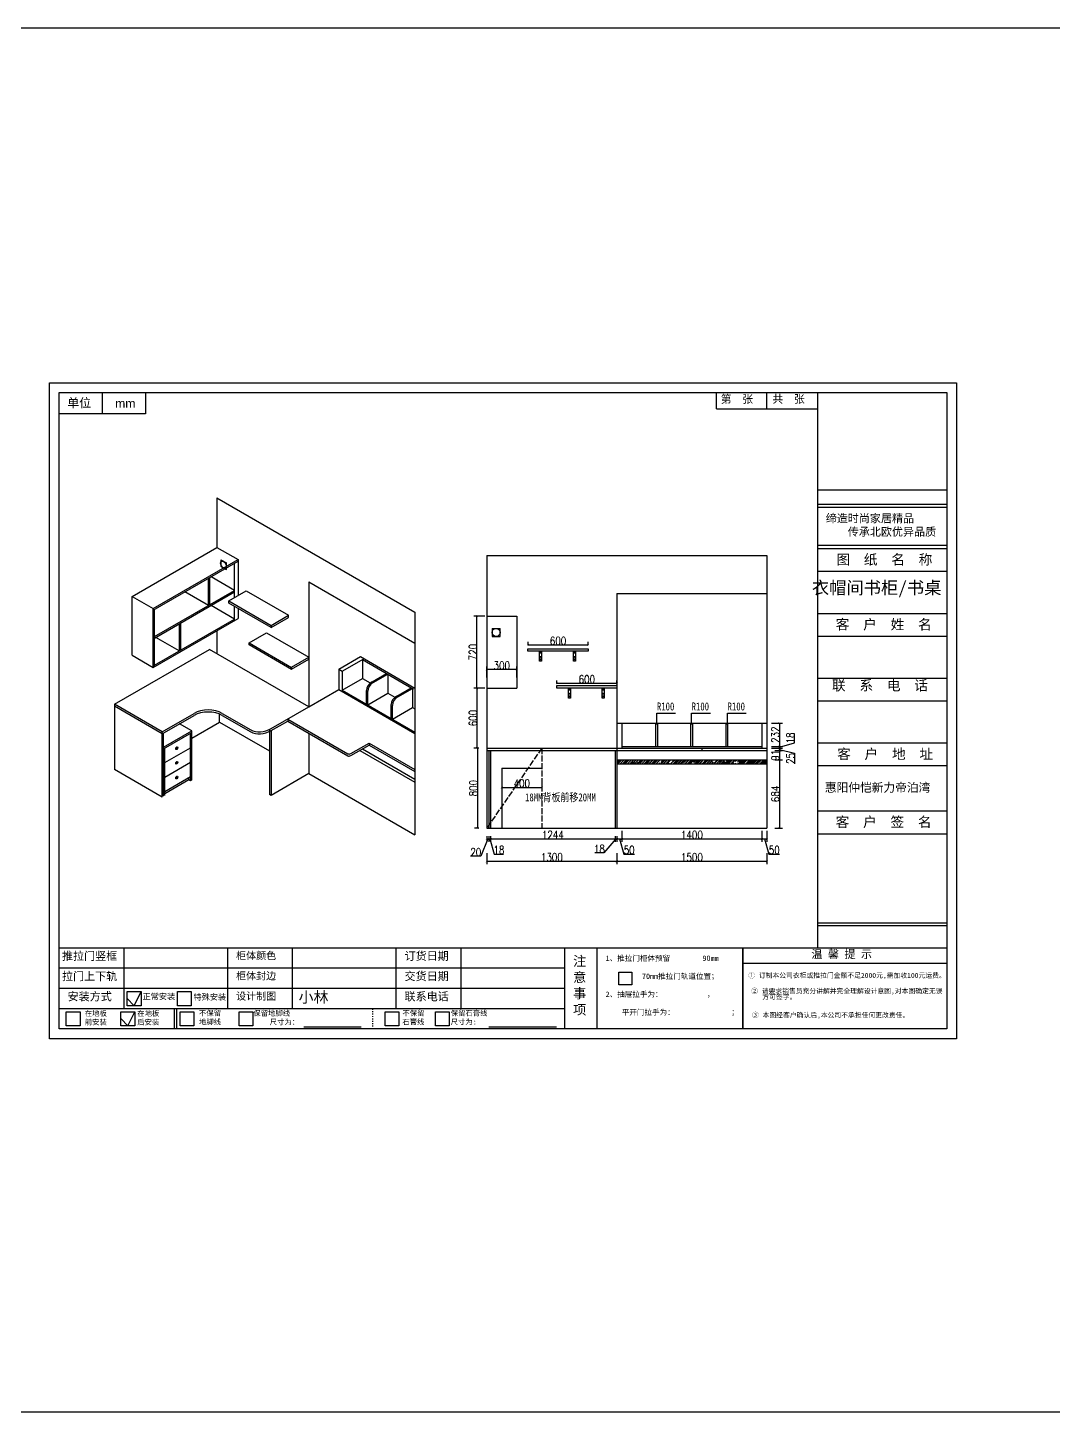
# Model space of a CAD drawing. Header units: millimetres. Extents: x 3255186 to 3429179, y -984851 to -941485.
# Drawn here: x 3349121 to 3359372, y -984851 to -971010 of the extents above; entities that cross this region are included whole.
import ezdxf

# ---------------------------------------------------------------- set-up
doc = ezdxf.new("R2010")
doc.units = ezdxf.units.MM
doc.header["$PDMODE"] = 35
doc.linetypes.add('ACAD_ISO02W100', pattern=[15, 12, -3])
doc.linetypes.add('ACAD_ISO03W100', pattern=[30, 12, -18])
doc.layers.add('块', color=7, linetype='Continuous', lineweight=30)
doc.styles.add('DIM_FONT', font='SIMPLEX.shx', dxfattribs={"width": 0.8})
doc.styles.add('ROMANS', font='romans')
doc.styles.get("Standard").update_dxf_attribs({"font": 'acaderef.shx', "bigfont": 'bigfont.shx'})
doc.styles.add('新宋体', font='', dxfattribs={"height": 80})
doc.styles.add('标注用字体', font='', dxfattribs={"height": 70})
doc.styles.get('新宋体').set_extended_font_data('NSimSun')
doc.styles.get('标注用字体').set_extended_font_data('FangSong_GB2312')
doc.dimstyles.new('ISO-25', dxfattribs={"dimtxt": 80, "dimasz": 20, "dimexe": 30, "dimexo": 80, "dimtad": 1, "dimdec": 0, "dimtxsty": 'DIM_FONT', "dimblk": 'ARCHTICK', "dimcen": 2.5, "dimadec": 0, "dimazin": 0, "dimtfac": 1, "dimtdec": 0, "dimtmove": 1, "dimatfit": 3, "dimfxl": 80, "dimfxlon": 1, "dimarcsym": 0})

# ---------------------------------------------------------------- blocks, each defined once
blk = doc.blocks.new('_ArchTick')
at = {"color": 0, "linetype": 'ByBlock', "const_width": 0.15}
blk.add_lwpolyline([(-0.5, -0.5), (0.5, 0.5)], dxfattribs=at)
blk = doc.blocks.new('*D606')
at = {"color": 0, "lineweight": -2, "ltscale": 5}
for p, q in [((3353692, -976892), (3353582, -976892)), ((3353612, -977612), (3353612, -976892)), ((3353692, -977612), (3353582, -977612))]:
    blk.add_line(p, q, dxfattribs=at)
at = {"layer": 'Defpoints', "color": 0, "ltscale": 5}
for p in [(3353612, -976892), (3354010, -976892), (3354010, -977612)]:
    blk.add_point(p, dxfattribs=at)
at = {"color": 0, "lineweight": -2, "ltscale": 5, "xscale": 20, "yscale": 20, "zscale": 20}
for p, rotation in [((3353612, -976892), 90), ((3353612, -977612), 270)]:
    blk.add_blockref('_ArchTick', p, dxfattribs=dict(at, rotation=rotation))
at = {"color": 0, "ltscale": 5, "insert": (3353572, -977252), "char_height": 80, "attachment_point": 5, "rotation": 90, "style": 'DIM_FONT'}
blk.add_mtext('720', dxfattribs=at)
blk = doc.blocks.new('*D607')
at = {"color": 0, "lineweight": -2, "ltscale": 5}
for p, q in [((3353692, -977612), (3353582, -977612)), ((3353612, -977612), (3353612, -978212)), ((3353630, -978212), (3353582, -978212))]:
    blk.add_line(p, q, dxfattribs=at)
at = {"layer": 'Defpoints', "color": 0, "ltscale": 5}
for p in [(3354010, -977612), (3353612, -978212), (3353710, -978212)]:
    blk.add_point(p, dxfattribs=at)
at = {"color": 0, "lineweight": -2, "ltscale": 5, "xscale": 20, "yscale": 20, "zscale": 20}
for p, rotation in [((3353612, -977612), 90), ((3353612, -978212), 270)]:
    blk.add_blockref('_ArchTick', p, dxfattribs=dict(at, rotation=rotation))
at = {"color": 0, "ltscale": 5, "insert": (3353572, -977912), "char_height": 80, "attachment_point": 5, "rotation": 90, "style": 'DIM_FONT'}
blk.add_mtext('600', dxfattribs=at)
blk = doc.blocks.new('*D608')
at = {"color": 0, "lineweight": -2, "ltscale": 5}
for p, q in [((3353710, -977507), (3353710, -977397)), ((3354010, -977427), (3353710, -977427)), ((3354010, -977507), (3354010, -977397))]:
    blk.add_line(p, q, dxfattribs=at)
at = {"layer": 'Defpoints', "color": 0, "ltscale": 5}
for p in [(3353710, -977427), (3353710, -977612), (3354010, -977612)]:
    blk.add_point(p, dxfattribs=at)
at = {"color": 0, "lineweight": -2, "ltscale": 5, "xscale": 20, "yscale": 20, "zscale": 20, "rotation": 180}
blk.add_blockref('_ArchTick', (3353710, -977427), dxfattribs=at)
at = {"color": 0, "lineweight": -2, "ltscale": 5, "xscale": 20, "yscale": 20, "zscale": 20}
blk.add_blockref('_ArchTick', (3354010, -977427), dxfattribs=at)
at = {"color": 0, "ltscale": 5, "insert": (3353860, -977387), "char_height": 80, "attachment_point": 5, "style": 'DIM_FONT'}
blk.add_mtext('300', dxfattribs=at)
blk = doc.blocks.new('*D609')
at = {"color": 0, "lineweight": -2, "ltscale": 5}
for p, q in [((3354122, -977180), (3354122, -977150)), ((3354122, -977180), (3354722, -977180)), ((3354722, -977180), (3354722, -977150))]:
    blk.add_line(p, q, dxfattribs=at)
at = {"layer": 'Defpoints', "color": 0, "ltscale": 5}
for p in [(3354722, -977180), (3354122, -977218), (3354722, -977218)]:
    blk.add_point(p, dxfattribs=at)
at = {"color": 0, "lineweight": -2, "ltscale": 5, "xscale": 20, "yscale": 20, "zscale": 20, "rotation": 180}
blk.add_blockref('_ArchTick', (3354122, -977180), dxfattribs=at)
at = {"color": 0, "lineweight": -2, "ltscale": 5, "xscale": 20, "yscale": 20, "zscale": 20}
blk.add_blockref('_ArchTick', (3354722, -977180), dxfattribs=at)
at = {"color": 0, "ltscale": 5, "insert": (3354422, -977140), "char_height": 80, "attachment_point": 5, "style": 'DIM_FONT'}
blk.add_mtext('600', dxfattribs=at)
blk = doc.blocks.new('*D610')
at = {"color": 0, "lineweight": -2, "ltscale": 5}
for p, q in [((3354410, -977565), (3354410, -977535)), ((3355010, -977565), (3354410, -977565)), ((3355010, -977565), (3355010, -977535))]:
    blk.add_line(p, q, dxfattribs=at)
at = {"layer": 'Defpoints', "color": 0, "ltscale": 5}
for p in [(3354410, -977565), (3354410, -977587), (3355010, -977587)]:
    blk.add_point(p, dxfattribs=at)
at = {"color": 0, "lineweight": -2, "ltscale": 5, "xscale": 20, "yscale": 20, "zscale": 20, "rotation": 180}
blk.add_blockref('_ArchTick', (3354410, -977565), dxfattribs=at)
at = {"color": 0, "lineweight": -2, "ltscale": 5, "xscale": 20, "yscale": 20, "zscale": 20}
blk.add_blockref('_ArchTick', (3355010, -977565), dxfattribs=at)
at = {"color": 0, "ltscale": 5, "insert": (3354710, -977524), "char_height": 80, "attachment_point": 5, "style": 'DIM_FONT'}
blk.add_mtext('600', dxfattribs=at)
blk = doc.blocks.new('*D611')
at = {"color": 0, "lineweight": -2, "ltscale": 5}
for p, q in [((3353630, -978212), (3353587, -978212)), ((3353617, -978212), (3353617, -979012)), ((3353630, -979012), (3353587, -979012))]:
    blk.add_line(p, q, dxfattribs=at)
at = {"layer": 'Defpoints', "color": 0, "ltscale": 5}
for p in [(3353710, -978212), (3353617, -979012), (3353710, -979012)]:
    blk.add_point(p, dxfattribs=at)
at = {"color": 0, "lineweight": -2, "ltscale": 5, "xscale": 20, "yscale": 20, "zscale": 20}
for p, rotation in [((3353617, -978212), 90), ((3353617, -979012), 270)]:
    blk.add_blockref('_ArchTick', p, dxfattribs=dict(at, rotation=rotation))
at = {"color": 0, "ltscale": 5, "insert": (3353576, -978612), "char_height": 80, "attachment_point": 5, "rotation": 90, "style": 'DIM_FONT'}
blk.add_mtext('800', dxfattribs=at)
blk = doc.blocks.new('*D612')
at = {"color": 0, "lineweight": -2, "ltscale": 5}
for p, q in [((3353720, -979120), (3353652, -979293)), ((3353710, -979092), (3353710, -979150)), ((3353710, -979120), (3353730, -979120)), ((3353730, -979092), (3353730, -979150)), ((3353652, -979293), (3353547, -979293))]:
    blk.add_line(p, q, dxfattribs=at)
at = {"layer": 'Defpoints', "color": 0, "ltscale": 5}
for p in [(3353710, -979012), (3353730, -979012), (3353730, -979120)]:
    blk.add_point(p, dxfattribs=at)
at = {"color": 0, "lineweight": -2, "ltscale": 5, "xscale": 20, "yscale": 20, "zscale": 20, "rotation": 180}
blk.add_blockref('_ArchTick', (3353710, -979120), dxfattribs=at)
at = {"color": 0, "lineweight": -2, "ltscale": 5, "xscale": 20, "yscale": 20, "zscale": 20}
blk.add_blockref('_ArchTick', (3353730, -979120), dxfattribs=at)
at = {"color": 0, "ltscale": 5, "insert": (3353600, -979252), "char_height": 80, "attachment_point": 5, "style": 'DIM_FONT'}
blk.add_mtext('20', dxfattribs=at)
blk = doc.blocks.new('*D613')
at = {"color": 0, "lineweight": -2, "ltscale": 5}
for p, q in [((3353730, -979092), (3353730, -979150)), ((3353730, -979120), (3353748, -979120)), ((3353739, -979120), (3353784, -979271)), ((3353748, -979092), (3353748, -979150)), ((3353784, -979271), (3353877, -979271))]:
    blk.add_line(p, q, dxfattribs=at)
at = {"layer": 'Defpoints', "color": 0, "ltscale": 5}
for p in [(3353730, -979012), (3353748, -979012), (3353748, -979120)]:
    blk.add_point(p, dxfattribs=at)
at = {"color": 0, "lineweight": -2, "ltscale": 5, "xscale": 20, "yscale": 20, "zscale": 20, "rotation": 180}
blk.add_blockref('_ArchTick', (3353730, -979120), dxfattribs=at)
at = {"color": 0, "lineweight": -2, "ltscale": 5, "xscale": 20, "yscale": 20, "zscale": 20}
blk.add_blockref('_ArchTick', (3353748, -979120), dxfattribs=at)
at = {"color": 0, "ltscale": 5, "insert": (3353831, -979230), "char_height": 80, "attachment_point": 5, "style": 'DIM_FONT'}
blk.add_mtext('18', dxfattribs=at)
blk = doc.blocks.new('*D614')
at = {"color": 0, "lineweight": -2, "ltscale": 5}
for p, q in [((3353748, -979092), (3353748, -979150)), ((3353748, -979120), (3354992, -979120)), ((3354992, -979092), (3354992, -979150))]:
    blk.add_line(p, q, dxfattribs=at)
at = {"layer": 'Defpoints', "color": 0, "ltscale": 5}
for p in [(3353748, -979012), (3354992, -979012), (3354992, -979120)]:
    blk.add_point(p, dxfattribs=at)
at = {"color": 0, "lineweight": -2, "ltscale": 5, "xscale": 20, "yscale": 20, "zscale": 20, "rotation": 180}
blk.add_blockref('_ArchTick', (3353748, -979120), dxfattribs=at)
at = {"color": 0, "lineweight": -2, "ltscale": 5, "xscale": 20, "yscale": 20, "zscale": 20}
blk.add_blockref('_ArchTick', (3354992, -979120), dxfattribs=at)
at = {"color": 0, "ltscale": 5, "insert": (3354370, -979079), "char_height": 80, "attachment_point": 5, "style": 'DIM_FONT'}
blk.add_mtext('1244', dxfattribs=at)
blk = doc.blocks.new('*D615')
at = {"color": 0, "lineweight": -2, "ltscale": 5}
for p, q in [((3355001, -979120), (3354881, -979260)), ((3354992, -979092), (3354992, -979150)), ((3354992, -979120), (3355010, -979120)), ((3355010, -979092), (3355010, -979150)), ((3354881, -979260), (3354789, -979260))]:
    blk.add_line(p, q, dxfattribs=at)
at = {"layer": 'Defpoints', "color": 0, "ltscale": 5}
for p in [(3354992, -979012), (3355010, -979012), (3355010, -979120)]:
    blk.add_point(p, dxfattribs=at)
at = {"color": 0, "lineweight": -2, "ltscale": 5, "xscale": 20, "yscale": 20, "zscale": 20, "rotation": 180}
blk.add_blockref('_ArchTick', (3354992, -979120), dxfattribs=at)
at = {"color": 0, "lineweight": -2, "ltscale": 5, "xscale": 20, "yscale": 20, "zscale": 20}
blk.add_blockref('_ArchTick', (3355010, -979120), dxfattribs=at)
at = {"color": 0, "ltscale": 5, "insert": (3354835, -979219), "char_height": 80, "attachment_point": 5, "style": 'DIM_FONT'}
blk.add_mtext('18', dxfattribs=at)
blk = doc.blocks.new('*D616')
at = {"color": 0, "lineweight": -2, "ltscale": 5}
for p, q in [((3355010, -979092), (3355010, -979150)), ((3355010, -979120), (3355060, -979120)), ((3355035, -979120), (3355080, -979271)), ((3355060, -979040), (3355060, -979150)), ((3355080, -979271), (3355185, -979271))]:
    blk.add_line(p, q, dxfattribs=at)
at = {"layer": 'Defpoints', "color": 0, "ltscale": 5}
for p in [(3355060, -978212), (3355010, -979012), (3355060, -979120)]:
    blk.add_point(p, dxfattribs=at)
at = {"color": 0, "lineweight": -2, "ltscale": 5, "xscale": 20, "yscale": 20, "zscale": 20, "rotation": 180}
blk.add_blockref('_ArchTick', (3355010, -979120), dxfattribs=at)
at = {"color": 0, "lineweight": -2, "ltscale": 5, "xscale": 20, "yscale": 20, "zscale": 20}
blk.add_blockref('_ArchTick', (3355060, -979120), dxfattribs=at)
at = {"color": 0, "ltscale": 5, "insert": (3355133, -979230), "char_height": 80, "attachment_point": 5, "style": 'DIM_FONT'}
blk.add_mtext('50', dxfattribs=at)
blk = doc.blocks.new('*D617')
at = {"color": 0, "lineweight": -2, "ltscale": 5}
for p, q in [((3355060, -979040), (3355060, -979150)), ((3355060, -979120), (3356460, -979120)), ((3356460, -979040), (3356460, -979150))]:
    blk.add_line(p, q, dxfattribs=at)
at = {"layer": 'Defpoints', "color": 0, "ltscale": 5}
for p in [(3355060, -978212), (3356460, -978212), (3356460, -979120)]:
    blk.add_point(p, dxfattribs=at)
at = {"color": 0, "lineweight": -2, "ltscale": 5, "xscale": 20, "yscale": 20, "zscale": 20, "rotation": 180}
blk.add_blockref('_ArchTick', (3355060, -979120), dxfattribs=at)
at = {"color": 0, "lineweight": -2, "ltscale": 5, "xscale": 20, "yscale": 20, "zscale": 20}
blk.add_blockref('_ArchTick', (3356460, -979120), dxfattribs=at)
at = {"color": 0, "ltscale": 5, "insert": (3355760, -979079), "char_height": 80, "attachment_point": 5, "style": 'DIM_FONT'}
blk.add_mtext('1400', dxfattribs=at)
blk = doc.blocks.new('*D618')
at = {"color": 0, "lineweight": -2, "ltscale": 5}
for p, q in [((3356460, -979040), (3356460, -979150)), ((3356460, -979120), (3356510, -979120)), ((3356485, -979120), (3356530, -979271)), ((3356510, -979040), (3356510, -979150)), ((3356530, -979271), (3356635, -979271))]:
    blk.add_line(p, q, dxfattribs=at)
at = {"layer": 'Defpoints', "color": 0, "ltscale": 5}
for p in [(3356460, -978212), (3356510, -978208), (3356510, -979120)]:
    blk.add_point(p, dxfattribs=at)
at = {"color": 0, "lineweight": -2, "ltscale": 5, "xscale": 20, "yscale": 20, "zscale": 20, "rotation": 180}
blk.add_blockref('_ArchTick', (3356460, -979120), dxfattribs=at)
at = {"color": 0, "lineweight": -2, "ltscale": 5, "xscale": 20, "yscale": 20, "zscale": 20}
blk.add_blockref('_ArchTick', (3356510, -979120), dxfattribs=at)
at = {"color": 0, "ltscale": 5, "insert": (3356583, -979230), "char_height": 80, "attachment_point": 5, "style": 'DIM_FONT'}
blk.add_mtext('50', dxfattribs=at)
blk = doc.blocks.new('*D619')
at = {"color": 0, "lineweight": -2, "ltscale": 5}
for p, q in [((3353710, -979263), (3353710, -979373)), ((3353710, -979343), (3355010, -979343)), ((3355010, -979263), (3355010, -979373))]:
    blk.add_line(p, q, dxfattribs=at)
at = {"layer": 'Defpoints', "color": 0, "ltscale": 5}
for p in [(3353710, -979012), (3355010, -979012), (3355010, -979343)]:
    blk.add_point(p, dxfattribs=at)
at = {"color": 0, "lineweight": -2, "ltscale": 5, "xscale": 20, "yscale": 20, "zscale": 20, "rotation": 180}
blk.add_blockref('_ArchTick', (3353710, -979343), dxfattribs=at)
at = {"color": 0, "lineweight": -2, "ltscale": 5, "xscale": 20, "yscale": 20, "zscale": 20}
blk.add_blockref('_ArchTick', (3355010, -979343), dxfattribs=at)
at = {"color": 0, "ltscale": 5, "insert": (3354360, -979303), "char_height": 80, "attachment_point": 5, "style": 'DIM_FONT'}
blk.add_mtext('1300', dxfattribs=at)
blk = doc.blocks.new('*D620')
at = {"color": 0, "lineweight": -2, "ltscale": 5}
for p, q in [((3355010, -979263), (3355010, -979373)), ((3355010, -979343), (3356510, -979343)), ((3356510, -979263), (3356510, -979373))]:
    blk.add_line(p, q, dxfattribs=at)
at = {"layer": 'Defpoints', "color": 0, "ltscale": 5}
for p in [(3355010, -979012), (3356510, -979012), (3356510, -979343)]:
    blk.add_point(p, dxfattribs=at)
at = {"color": 0, "lineweight": -2, "ltscale": 5, "xscale": 20, "yscale": 20, "zscale": 20, "rotation": 180}
blk.add_blockref('_ArchTick', (3355010, -979343), dxfattribs=at)
at = {"color": 0, "lineweight": -2, "ltscale": 5, "xscale": 20, "yscale": 20, "zscale": 20}
blk.add_blockref('_ArchTick', (3356510, -979343), dxfattribs=at)
at = {"color": 0, "ltscale": 5, "insert": (3355760, -979303), "char_height": 80, "attachment_point": 5, "style": 'DIM_FONT'}
blk.add_mtext('1500', dxfattribs=at)
blk = doc.blocks.new('*D621')
at = {"color": 0, "lineweight": -2, "ltscale": 5}
for p, q in [((3356555, -977962), (3356665, -977962)), ((3356635, -977962), (3356635, -978194)), ((3356555, -978194), (3356665, -978194))]:
    blk.add_line(p, q, dxfattribs=at)
at = {"layer": 'Defpoints', "color": 0, "ltscale": 5}
for p in [(3356101, -977962), (3356101, -978194), (3356635, -978194)]:
    blk.add_point(p, dxfattribs=at)
at = {"color": 0, "lineweight": -2, "ltscale": 5, "xscale": 20, "yscale": 20, "zscale": 20}
for p, rotation in [((3356635, -977962), 90), ((3356635, -978194), 270)]:
    blk.add_blockref('_ArchTick', p, dxfattribs=dict(at, rotation=rotation))
at = {"color": 0, "ltscale": 5, "insert": (3356594, -978078), "char_height": 80, "attachment_point": 5, "rotation": 90, "style": 'DIM_FONT'}
blk.add_mtext('232', dxfattribs=at)
blk = doc.blocks.new('*D622')
at = {"color": 0, "lineweight": -2, "ltscale": 5}
for p, q in [((3356786, -978158), (3356786, -978065)), ((3356555, -978194), (3356665, -978194)), ((3356555, -978212), (3356665, -978212)), ((3356635, -978203), (3356786, -978158)), ((3356635, -978194), (3356635, -978212))]:
    blk.add_line(p, q, dxfattribs=at)
at = {"layer": 'Defpoints', "color": 0, "ltscale": 5}
for p in [(3356460, -978194), (3356460, -978212), (3356635, -978212)]:
    blk.add_point(p, dxfattribs=at)
at = {"color": 0, "lineweight": -2, "ltscale": 5, "xscale": 20, "yscale": 20, "zscale": 20}
for p, rotation in [((3356635, -978194), 90), ((3356635, -978212), 270)]:
    blk.add_blockref('_ArchTick', p, dxfattribs=dict(at, rotation=rotation))
at = {"color": 0, "ltscale": 5, "insert": (3356745, -978111), "char_height": 80, "attachment_point": 5, "rotation": 90, "style": 'DIM_FONT'}
blk.add_mtext('18', dxfattribs=at)
blk = doc.blocks.new('*D623')
at = {"color": 0, "lineweight": -2, "ltscale": 5}
for p, q in [((3356555, -978212), (3356665, -978212)), ((3356590, -978237), (3356665, -978237)), ((3356635, -978212), (3356635, -978237)), ((3356635, -978225), (3356787, -978263)), ((3356787, -978263), (3356787, -978368))]:
    blk.add_line(p, q, dxfattribs=at)
at = {"layer": 'Defpoints', "color": 0, "ltscale": 5}
for p in [(3356460, -978212), (3356510, -978237), (3356635, -978237)]:
    blk.add_point(p, dxfattribs=at)
at = {"color": 0, "lineweight": -2, "ltscale": 5, "xscale": 20, "yscale": 20, "zscale": 20}
for p, rotation in [((3356635, -978212), 90), ((3356635, -978237), 270)]:
    blk.add_blockref('_ArchTick', p, dxfattribs=dict(at, rotation=rotation))
at = {"color": 0, "ltscale": 5, "insert": (3356746, -978315), "char_height": 80, "attachment_point": 5, "rotation": 90, "style": 'DIM_FONT'}
blk.add_mtext('25', dxfattribs=at)
blk = doc.blocks.new('*D624')
at = {"color": 0, "lineweight": -2, "ltscale": 5}
for p, q in [((3356590, -978237), (3356665, -978237)), ((3356635, -978237), (3356635, -978328)), ((3356590, -978328), (3356665, -978328))]:
    blk.add_line(p, q, dxfattribs=at)
at = {"layer": 'Defpoints', "color": 0, "ltscale": 5}
for p in [(3356510, -978237), (3356510, -978328), (3356635, -978328)]:
    blk.add_point(p, dxfattribs=at)
at = {"color": 0, "lineweight": -2, "ltscale": 5, "xscale": 20, "yscale": 20, "zscale": 20}
for p, rotation in [((3356635, -978237), 90), ((3356635, -978328), 270)]:
    blk.add_blockref('_ArchTick', p, dxfattribs=dict(at, rotation=rotation))
at = {"color": 0, "ltscale": 5, "insert": (3356594, -978283), "char_height": 80, "attachment_point": 5, "rotation": 90, "style": 'DIM_FONT'}
blk.add_mtext('91', dxfattribs=at)
blk = doc.blocks.new('*D625')
at = {"color": 0, "lineweight": -2, "ltscale": 5}
for p, q in [((3356590, -978328), (3356665, -978328)), ((3356635, -978328), (3356635, -979012)), ((3356590, -979012), (3356665, -979012))]:
    blk.add_line(p, q, dxfattribs=at)
at = {"layer": 'Defpoints', "color": 0, "ltscale": 5}
for p in [(3356510, -978328), (3356510, -979012), (3356635, -979012)]:
    blk.add_point(p, dxfattribs=at)
at = {"color": 0, "lineweight": -2, "ltscale": 5, "xscale": 20, "yscale": 20, "zscale": 20}
for p, rotation in [((3356635, -978328), 90), ((3356635, -979012), 270)]:
    blk.add_blockref('_ArchTick', p, dxfattribs=dict(at, rotation=rotation))
at = {"color": 0, "ltscale": 5, "insert": (3356594, -978670), "char_height": 80, "attachment_point": 5, "rotation": 90, "style": 'DIM_FONT'}
blk.add_mtext('684', dxfattribs=at)
blk = doc.blocks.new('*D882')
at = {"color": 0, "lineweight": -2, "ltscale": 5}
for p, q in [((3374292, -976336), (3374322, -976336)), ((3374292, -976336), (3374292, -976936)), ((3374212, -976936), (3374322, -976936))]:
    blk.add_line(p, q, dxfattribs=at)
at = {"layer": 'Defpoints', "color": 0, "ltscale": 5}
for p in [(3374263, -976336), (3292530, -976936), (3374292, -976936)]:
    blk.add_point(p, dxfattribs=at)
at = {"color": 0, "lineweight": -2, "ltscale": 5, "xscale": 20, "yscale": 20, "zscale": 20}
for p, rotation in [((3374292, -976336), 90), ((3374292, -976936), 270)]:
    blk.add_blockref('_ArchTick', p, dxfattribs=dict(at, rotation=rotation))
at = {"color": 0, "ltscale": 5, "insert": (3374251, -976636), "char_height": 80, "attachment_point": 5, "rotation": 90, "style": 'DIM_FONT'}
blk.add_mtext('600', dxfattribs=at)
blk = doc.blocks.new('M')
for p, q in [((7224, 24106), (7224, 32333)), ((7224, 32333), (18599, 32332)), ((18599, 32332), (18599, 24106)), ((7346, 24228), (7345, 32211)), ((7345, 32211), (18477, 32210)), ((7886, 31941), (7886, 32211)), ((8426, 32211), (8426, 31941)), ((15589, 32004), (15589, 32211)), ((16220, 32004), (16220, 32211)), ((16852, 32210), (16852, 25243)), ((18477, 32210), (18477, 24228)), ((15589, 32004), (16852, 32004)), ((8426, 31941), (7345, 31941)), ((16852, 30991), (18477, 30991)), ((16852, 30810), (18477, 30810)), ((16852, 30770), (18477, 30770)), ((16852, 30294), (18477, 30294)), ((16852, 30253), (18477, 30253)), ((16852, 29969), (18477, 29969)), ((16852, 29440), (18477, 29440)), ((16852, 29156), (18477, 29156)), ((16852, 28628), (18477, 28628)), ((16852, 28343), (18477, 28343)), ((16852, 27815), (18477, 27815)), ((16852, 27531), (18477, 27531)), ((16852, 26962), (18477, 26962)), ((16852, 26677), (18477, 26677)), ((16852, 25557), (18477, 25557)), ((16852, 25527), (18477, 25527)), ((18477, 25243), (7346, 25243)), ((8159, 24482), (8159, 25243)), ((9459, 24482), (9459, 25243)), ((10272, 24482), (10272, 25243)), ((11572, 24482), (11572, 25243)), ((12385, 24482), (12385, 25243)), ((13685, 24228), (13685, 25243)), ((14091, 24228), (14091, 25243)), ((15913, 25243), (15913, 24232)), ((15916, 25243), (15916, 24232)), ((18477, 25050), (15913, 25050)), ((13685, 24989), (7346, 24989)), ((13685, 24736), (7346, 24736)), ((13685, 24482), (7346, 24482)), ((8792, 24228), (8792, 24482)), ((8819, 24228), (8819, 24482)), ((18477, 24228), (7346, 24228)), ((10414, 24254), (11133, 24254)), ((12734, 24254), (13581, 24254)), ((18599, 24106), (7224, 24106))]:
    blk.add_line(p, q)
at = {"color": 0, "ltscale": 5}
for p, q in [((8286, 24520), (8372, 24696)), ((8199, 24608), (8286, 24520)), ((8121, 24354), (8207, 24266)), ((8207, 24266), (8294, 24442))]:
    blk.add_line(p, q, dxfattribs=at)
at = {"linetype": 'ACAD_ISO03W100'}
blk.add_line((11279, 24228), (11279, 24482), dxfattribs=at)
at = {"lineweight": 25}
for points in [[(7434, 24442), (7607, 24442), (7607, 24266), (7434, 24266)], [(8120, 24442), (8293, 24442), (8293, 24266), (8120, 24266)], [(8861, 24442), (9034, 24442), (9034, 24266), (8861, 24266)], [(9601, 24442), (9774, 24442), (9774, 24266), (9601, 24266)], [(11433, 24442), (11606, 24442), (11606, 24266), (11433, 24266)], [(12062, 24442), (12235, 24442), (12235, 24266), (12062, 24266)]]:
    blk.add_lwpolyline(points, close=True, dxfattribs=at)
at = {"layer": '块'}
blk.add_lwpolyline([(14364, 24939), (14524, 24939), (14524, 24783), (14364, 24783)], close=True, dxfattribs=at)
at = {"layer": '块', "lineweight": 25}
for points in [[(8199, 24696), (8372, 24696), (8372, 24520), (8199, 24520)], [(8828, 24696), (9001, 24696), (9001, 24520), (8828, 24520)]]:
    blk.add_lwpolyline(points, close=True, dxfattribs=at)
at = {"char_height": 109.1, "attachment_point": 5}
for s, insert in [('{\\fSimSun|b0|i0|c134|p54;单位}', (7596, 32074)), ('{\\fArial|b0|i0|c0|p32;mm}', (8174, 32074))]:
    blk.add_mtext(s, dxfattribs=dict(at, insert=insert))
at = {"attachment_point": 1}
for s, insert, char_height, width in [('{\\fSimSun|b0|i0|c134|p54;第  张}', (15641, 32177), 99.06, 2286.9), ('{\\fSimSun|b0|i0|c134|p54;共  张}', (16289, 32178), 99.06, 2286.9), ('{\\fSimSun|b0|i0|c134|p2;缔造时尚家居精品\\P    传承北欧优异品质}', (16957, 30683), 101.58, 1676.49), ('{\\fSimSun|b0|i0|c134|p54;推拉门竖框}', (7380, 25194), 101.58, 748), ('{\\fSimSun|b0|i0|c134|p54;订货日期}', (11676, 25194), 101.58, 567.91), ('{\\fSimSun|b0|i0|c134|p54;温 馨 提 示}', (16777, 25217), 101.58, 2345.16), ('{\\fSimHei|b0|i0|c134|p2;注意事项}', (13789, 25141), 121.9, 119.08), ('{\\fSimSun|b0|i0|c134|p54;拉门上下轨}', (7380, 24940), 101.58, 748), ('{\\fSimSun|b0|i0|c134|p54;交货日期}', (11676, 24940), 101.58, 567.91), ('{\\fSimSun|b0|i0|c134|p54;安装方式}', (7450, 24686), 101.58, 567.91), ('{\\fSimSun|b0|i0|c134|p54;正常安装}', (8390, 24672), 73.14, 538.56), ('{\\fSimSun|b0|i0|c134|p54;特殊安装}', (9029, 24665), 73.14, 538.56), ('{\\fSimSun|b0|i0|c134|p54;联系电话}', (11676, 24686), 101.58, 567.91), ('{\\fSimSun|b0|i0|c134|p54;在地板\\P前安装}', (7666, 24456), 65.83, 645.46), ('{\\fSimSun|b0|i0|c134|p54;在地板\\P后安装}', (8324, 24456), 65.83, 645.46), ('{\\fSimSun|b0|i0|c134|p54;不保留\\P地脚线}', (9098, 24460), 65.83, 645.46), ('{\\fSimSun|b0|i0|c134|p54;保留地脚线\\P    尺寸为：}', (9780, 24458), 65.83, 801.54), ('{\\fSimSun|b0|i0|c134|p54;不保留\\P\\fSimSun|b0|i0|c134|p2;石膏线}', (11648, 24460), 65.83, 645.46), ('{\\fSimSun|b0|i0|c134|p54;保留\\fSimSun|b0|i0|c134|p2;石膏线\\P尺寸为:}', (12254, 24460), 65.83, 645.46)]:
    blk.add_mtext(s, dxfattribs=dict(at, insert=insert, char_height=char_height, width=width))
for s, insert, char_height, width, style in [('图  纸  名  称', (17091, 30178), 126.2, 1414.86, '新宋体'), ('客  户  姓  名', (17083, 29365), 126.2, 1414.86, '新宋体'), ('联  系  电  话', (17036, 28600), 126.2, 1756.25, '新宋体'), ('客  户  地  址', (17100, 27740), 126.2, 1414.86, '新宋体'), ('客  户  签  名', (17081, 26887), 126.2, 1414.86, '新宋体'), ('柜体颜色  ', (9563, 25194), 92.1, 1815.91, '新宋体'), ('{\\fSimSun|b0|i0|c134|p2;1、推拉门柜体预留        90mm           \\P       \\P         70mm推拉门轨道位置；\\P\\P2、抽屉拉手为：\\L           \\l，\\P   \\P    平开门拉手为：\\L              \\l；\\P               }', (14197, 25149), 67.72, 4207.93, '标注用字体'), ('{\\fSimSun|b0|i0|c134|p54;柜体封边}', (9563, 24940), 92.1, 1815.91, '新宋体'), ('{\\fSimSun|b0|i0|c134|p54;设计制图}', (9563, 24686), 92.1, 1815.91, '新宋体')]:
    blk.add_mtext(s, dxfattribs=dict(at, insert=insert, char_height=char_height, width=width, style=style))
at = {"char_height": 101.55, "attachment_point": 1, "style": 'ROMANS'}
for s, insert in [('{\\fSimSun|b0|i0|c134|p2;\\H0.8x;     \\H0.75x;    ① 订制本公司衣柜或推拉门金额不足2000元,需加收100元运费。\\P        }', (15519, 24930)), ('{\\fSimSun|b0|i0|c134|p2;\\P\\H0.6x;        \u3000 ② 请要求销售员充分讲解并完全理解设计意图,对本图确定无误}', (15508, 24904)), ('{\\fSimSun|b0|i0|c134|p2;\\P\\H0.6x;\\P           方可签字。}', (15638, 24931)), ('{\\fSimSun|b0|i0|c134|p2;\\P\\H0.6x;           ③ 本图经客户确认后,本公司不承担任何更改责任。}', (15508, 24602))]:
    blk.add_mtext(s, dxfattribs=dict(at, insert=insert))
blk = doc.blocks.new('*D962')
at = {"color": 0, "lineweight": -2, "ltscale": 5}
for p, q in [((3353860, -978537), (3353860, -978634)), ((3354260, -978537), (3354260, -978634)), ((3353860, -978604), (3354260, -978604))]:
    blk.add_line(p, q, dxfattribs=at)
at = {"layer": 'Defpoints', "color": 0, "ltscale": 5}
for p in [(3353860, -978457), (3354260, -978457), (3354260, -978604)]:
    blk.add_point(p, dxfattribs=at)
at = {"color": 0, "lineweight": -2, "ltscale": 5, "xscale": 20, "yscale": 20, "zscale": 20, "rotation": 180}
blk.add_blockref('_ArchTick', (3353860, -978604), dxfattribs=at)
at = {"color": 0, "lineweight": -2, "ltscale": 5, "xscale": 20, "yscale": 20, "zscale": 20}
blk.add_blockref('_ArchTick', (3354260, -978604), dxfattribs=at)
at = {"color": 0, "ltscale": 5, "insert": (3354060, -978564), "char_height": 80, "attachment_point": 5, "style": 'DIM_FONT'}
blk.add_mtext('400', dxfattribs=at)

msp = doc.modelspace()

# ---------------------------------------------------------------- hatches: boundary and pattern name
at = {"ltscale": 5}
h = msp.add_hatch(dxfattribs=at)
h.set_pattern_fill('AR-RROOF', color=2, angle=45, style=0)
h.set_pattern_definition([(45, (82055.67, -69465.444), (21.5526147, 57.47363917), [381, -50.8, 127, -25.4]), (45, (82070.58, -69432.577), (-41.84799352, 5.92696904), [76.2, -8.382, 152.4, -19.05]), (45, (82049.385, -69441.198), (81.36112046, 105.42820686), [203.2, -35.56, 101.6, -25.4])])
h.paths.add_polyline_path([(3355009.9, -978328), (3355009.9, -978368), (3356509.9, -978368), (3356509.9, -978328)])

# ---------------------------------------------------------------- linework, layer by layer
at = {"ltscale": 5, "extrusion": (-0.707107, -0.408248, 0.57735)}
for p, q in [((3351012.4, -975711.2, 10049.5), (3352992.3, -976854.3, 11666.1)), ((3351012.4, -975711.2, 10049.5), (3351012.4, -976205.2, 9700.3)), ((3351012.4, -976205.2, 9700.3), (3351224.5, -976327.6, 9873.5)), ((3351224.5, -976327.6, 9873.5), (3351224.5, -976685.1, 9620.7)), ((3351931.6, -976550.5, 10581.9), (3352992.3, -977162.9, 11447.9)), ((3351931.6, -976550.5, 10581.9), (3351931.6, -977799, 9699.1)), ((3350163.9, -976695.1, 10393.1), (3350376, -976817.5, 10566.3)), ((3351224.5, -976814.2, 9529.4), (3351224.5, -976915.5, 9457.8)), ((3352992.3, -976854.3, 11666.1), (3352992.3, -979079.2, 10092.9)), ((3351012.4, -977038, 9111.4), (3351012.4, -977268.2, 8948.5)), ((3350163.9, -977282.9, 9977.4), (3350376, -977405.4, 10150.6)), ((3352230.4, -977422.3, 9822.7), (3352265.8, -977442.7, 9851.5)), ((3352230.4, -977422.3, 9822.7), (3352230.4, -977626.5, 9678.3)), ((3352265.8, -977442.7, 9851.5), (3352265.8, -977646.9, 9707.2)), ((3352265.8, -977632.2, 9717.6), (3352992.3, -978051.6, 10310.8)), ((3351066.4, -977864.1, 9371.2), (3351350.9, -978028.4, 9603.5)), ((3351039.3, -977951.6, 8498.2), (3351539.3, -978240.3, 8906.5)), ((3351066.4, -977884.5, 9356.7), (3351350.9, -978048.8, 9589)), ((3351719.7, -977921.3, 9678.3), (3352319.7, -978267.7, 10168.2)), ((3351719.7, -977941.7, 9663.9), (3352319.7, -978288.1, 10153.8)), ((3351931.6, -978064.1, 9511.6), (3351931.6, -978466.9, 9226.8)), ((3352440.1, -978234.6, 10013.8), (3352992.3, -978553.4, 10464.7)), ((3352468.3, -978218.2, 10059.9), (3352992.3, -978520.7, 10487.8)), ((3352532.7, -978160.7, 10179.5), (3352992.3, -978426, 10554.7)), ((3352532.7, -978181.1, 10165), (3352992.3, -978446.4, 10540.3)), ((3351931.6, -978466.9, 9226.8), (3352992.3, -979079.2, 10092.9))]:
    msp.add_line(p, q, dxfattribs=at)
at = {"ltscale": 5, "extrusion": (0.707107, -0.408248, 0.57735)}
for p, q in [((3350163.9, -976695.1, 10393.1), (3351012.4, -976205.2, 9700.3)), ((3350376, -976817.5, 10566.3), (3351224.5, -976327.6, 9873.5)), ((3350376, -976832.2, 10555.9), (3351224.5, -976342.3, 9863.1)), ((3351189.2, -976705.6, 9649.5), (3351189.2, -976362.7, 9891.9)), ((3350929, -976784.9, 9912.1), (3350929, -976513, 10104.4)), ((3350941.7, -976777.5, 9901.7), (3350941.7, -976505.6, 10094)), ((3350163.9, -977282.9, 9977.4), (3350163.9, -976695.1, 10393.1)), ((3350376, -977405.4, 10150.6), (3350376, -976817.5, 10566.3)), ((3350388.7, -977398.1, 10140.2), (3350388.7, -976824.9, 10545.5)), ((3351189.2, -976935.9, 9486.6), (3351189.2, -976793.8, 9587.1)), ((3350376, -977405.4, 10150.6), (3351224.5, -976915.5, 9457.8)), ((3350388.7, -977383.4, 10150.6), (3351189.2, -976921.2, 9497)), ((3350465.4, -978047.8, 9631), (3350783.6, -977864.1, 9371.2)), ((3350465.4, -978068.2, 9616.5), (3350783.6, -977884.5, 9356.7)), ((3350465.4, -978701, 9169.1), (3350465.4, -978047.8, 9631)), ((3350478.1, -978203.8, 9505.1), (3350761, -978040.5, 9274.2)), ((3350478.1, -978218.5, 9494.7), (3350761, -978055.2, 9263.8)), ((3350478.1, -978693.7, 9158.7), (3350478.1, -978060.9, 9606.1)), ((3350748.2, -978537.7, 8938.2), (3350748.2, -978062.5, 9274.2)), ((3350761, -978530.4, 8927.8), (3350761, -978040.5, 9274.2)), ((3350490.8, -978355.9, 9381.9), (3350748.2, -978207.3, 9171.8)), ((3350490.8, -978686.3, 9148.3), (3350490.8, -978211.1, 9484.3)), ((3350490.8, -978500.7, 9279.6), (3350748.2, -978352.1, 9069.4)), ((3350490.8, -978645.5, 9177.2), (3350748.2, -978496.9, 8967))]:
    msp.add_line(p, q, dxfattribs=at)
at = {"color": 1, "ltscale": 5, "extrusion": (-0.707107, -0.408248, 0.57735)}
for p, q in [((3351050.3, -976328.2, 9659.7), (3351106.9, -976360.9, 9705.9)), ((3351050.3, -976328.2, 9659.7), (3351050.3, -976393.5, 9613.5)), ((3351050.3, -976393.5, 9613.5), (3351106.9, -976426.2, 9659.7)), ((3351106.9, -976426.2, 9659.7), (3351106.9, -976360.9, 9705.9))]:
    msp.add_line(p, q, dxfattribs=at)
at = {"ltscale": 5}
for p, q in [((3353709.9, -976287), (3356509.9, -976287)), ((3353709.9, -976287), (3353709.9, -979012)), ((3356509.9, -976287), (3356509.9, -979012)), ((3351189.2, -976634.6, 9699.7), (3350953.7, -976498.7, 9699.7)), ((3350929, -976784.9, 9912.1), (3350693.5, -976648.9, 9912.1)), ((3351130.4, -976739.5, 9749.8), (3351303.6, -976639.5, 9749.8)), ((3351303.6, -976639.5, 9749.8), (3351727.9, -976884.4, 9749.8)), ((3355009.9, -976665), (3356509.9, -976665)), ((3355009.9, -976665), (3355009.9, -978368)), ((3351189.2, -976921.2, 9497), (3350953.7, -976785.3, 9497)), ((3351554.7, -976984.4, 10096.2), (3351727.9, -976884.4, 10096.2)), ((3351554.7, -977004.8, 10081.8), (3351727.9, -976904.8, 10081.8)), ((3351727.9, -976904.8, 10081.8), (3351727.9, -976884.4, 10081.8)), ((3353709.9, -976892), (3354009.9, -976892)), ((3354009.9, -976892), (3354009.9, -977612)), ((3350636.2, -977240.5, 9948.5), (3350400.8, -977104.5, 9948.5)), ((3351334.2, -977158.4, 9703.1), (3351507.4, -977058.4, 9703.1)), ((3351507.4, -977058.4, 9703.1), (3351931.6, -977303.3, 9703.1)), ((3349989.1, -977772.8, 9631), (3350937.7, -977225.1, 9631)), ((3351931.6, -977799, 9678.3), (3350937.7, -977225.1, 9678.3)), ((3351758.4, -977403.3, 10049.5), (3351931.6, -977303.3, 10049.5)), ((3351931.6, -977323.8, 10035.1), (3351931.6, -977303.3, 10035.1)), ((3352230.4, -977422.3, 9822.7), (3352446.9, -977297.3, 9822.7)), ((3352265.8, -977442.7, 9851.5), (3352482.3, -977317.7, 9851.5)), ((3352446.9, -977297.3, 9822.7), (3352992.3, -977612.2, 9822.7)), ((3351758.4, -977423.8, 10035.1), (3351931.6, -977323.8, 10035.1)), ((3352466.7, -977326.7, 9822.7), (3352976.7, -977621.2, 9822.7)), ((3352466.7, -977326.7, 9822.7), (3352466.7, -977516.2, 9717.6)), ((3352265.8, -977632.2, 9717.6), (3352466.7, -977516.2, 9717.6)), ((3352466.7, -977516.2, 9717.6), (3352543.8, -977560.7, 9717.6)), ((3352563, -977549.5, 10048.4), (3352707.8, -977466, 10048.4)), ((3352575.8, -977556.9, 10058.8), (3352720.5, -977473.3, 10058.8)), ((3352720.5, -977473.3, 10029.9), (3352720.5, -977662.7, 9924.8)), ((3351931.6, -977799, 9678.3), (3352230.4, -977626.5, 9678.3)), ((3352230.4, -977626.5, 9678.3), (3352992.3, -978066.3, 9678.3)), ((3352519.6, -977778.7, 9924.8), (3352720.5, -977662.7, 9924.8)), ((3352720.5, -977662.7, 9717.6), (3352791.9, -977703.9, 9717.6)), ((3352809.4, -977691.8, 10457.7), (3352954.1, -977608.2, 10457.7)), ((3352822.1, -977699.1, 10468.1), (3352966.9, -977615.5, 10468.1)), ((3352968, -977616.2, 10232), (3352968, -977805.6, 10126.9)), ((3353709.9, -977612), (3354009.9, -977612)), ((3350465.4, -978047.8, 9631), (3349989.1, -977772.8, 9631)), ((3349989.1, -977772.8, 9631), (3349989.1, -978426, 9631)), ((3350465.4, -978068.2, 9616.5), (3349989.1, -977793.2, 9616.5)), ((3351039.3, -977951.6, 8498.2), (3351039.3, -977871.4, 8498.2)), ((3351554.9, -978016.5, 9678.3), (3351931.6, -977799, 9678.3)), ((3352767.1, -977921.6, 10126.9), (3352968, -977805.6, 10126.9)), ((3352968, -977805.6, 9717.6), (3352992.3, -977819.6, 9717.6)), ((3350761, -978040.5, 9274.2), (3350637.2, -977969, 9274.2)), ((3350761, -978112.3, 8498.2), (3351039.3, -977951.6, 8498.2)), ((3351554.9, -978036.9, 9663.9), (3351719.7, -977941.7, 9663.9)), ((3351719.7, -977921.3, 9678.3), (3351719.7, -977941.7, 9663.9)), ((3355009.9, -977962), (3356509.9, -977962)), ((3355059.9, -977962), (3355059.9, -978212)), ((3355400.9, -978194), (3355400.9, -977962)), ((3355418.9, -978194), (3355418.9, -977962)), ((3355750.9, -978194), (3355750.9, -977962)), ((3355768.9, -978194), (3355768.9, -977962)), ((3356100.9, -978194), (3356100.9, -977962)), ((3356118.9, -978194), (3356118.9, -977962)), ((3356459.9, -977962), (3356459.9, -978212)), ((3351539.3, -978027.9, 9663.9), (3351539.3, -978675.4, 9663.9)), ((3351554.9, -978036.9, 9663.9), (3351554.9, -978684.4, 9663.9)), ((3352350.3, -978265.9, 10179.5), (3352532.7, -978160.7, 10179.5)), ((3352350.3, -978286.4, 10165), (3352532.7, -978181.1, 10165)), ((3352532.7, -978160.7, 10179.5), (3352532.7, -978181.1, 10165)), ((3353709.9, -978212), (3356509.9, -978212)), ((3353709.9, -978237), (3356509.9, -978237)), ((3353729.9, -978237), (3353729.9, -979012)), ((3353747.9, -978237), (3353747.9, -979012)), ((3354991.9, -978237), (3354991.9, -979012)), ((3355009.9, -978237), (3355009.9, -979012)), ((3355059.9, -978194), (3356459.9, -978194)), ((3355859.9, -978212), (3355859.9, -978237)), ((3350465.4, -978701, 9169.1), (3349989.1, -978426, 9169.1)), ((3353859.9, -978412), (3354259.9, -978412)), ((3353859.9, -978412), (3353859.9, -979012)), ((3355009.9, -978328), (3356509.9, -978328)), ((3355009.9, -978368), (3356509.9, -978368)), ((3350732.6, -978528.7, 8938.2), (3350490.8, -978668.3, 8938.2)), ((3350732.6, -978528.7, 8938.2), (3350732.6, -978505.9, 8938.2)), ((3350748.2, -978537.7, 8938.2), (3350732.6, -978528.7, 8938.2)), ((3350761, -978530.4, 8927.8), (3350748.2, -978537.7, 8938.2)), ((3351931.6, -978466.9, 9226.8), (3351554.9, -978684.4, 9226.8)), ((3351554.9, -978684.4, 9226.8), (3351539.3, -978675.4, 9663.9)), ((3353709.9, -979012), (3356509.9, -979012))]:
    msp.add_line(p, q, dxfattribs=at)
at = {"extrusion": (0.707107, -0.408248, 0.57735)}
for p, q in [((3350388.7, -977096.8, 10353.2), (3351189.2, -976634.6, 9699.7)), ((3350388.7, -977111.5, 10342.8), (3351189.2, -976649.3, 9689.3)), ((3350636.2, -976968.6, 10140.8), (3350636.2, -977240.5, 9948.5)), ((3350649, -976961.2, 10130.4), (3350649, -977233.1, 9938.1))]:
    msp.add_line(p, q, dxfattribs=at)
at = {"color": 1, "ltscale": 5}
for p, q in [((3353763.5, -977015.9), (3353843.5, -977015.9)), ((3353763.5, -977015.9), (3353763.5, -977095.9)), ((3353843.5, -977095.9), (3353843.5, -977015.9)), ((3353763.5, -977095.9), (3353843.5, -977095.9))]:
    msp.add_line(p, q, dxfattribs=at)
for p, q in [((3352506.9, -977771.4, 9914.4), (3352506.9, -977634.9, 10011)), ((3352519.6, -977778.7, 9924.8), (3352519.6, -977642.2, 10021.4)), ((3352753.2, -977913.6, 10323.8), (3352753.2, -977777.1, 10420.3)), ((3352766, -977921, 10334.2), (3352766, -977784.5, 10430.7))]:
    msp.add_line(p, q)
at = {"color": 252, "linetype": 'ACAD_ISO02W100', "ltscale": 5}
for q in [(3353709.9, -979012), (3354259.9, -979012)]:
    msp.add_line((3354259.9, -978212), q, dxfattribs=at)
at = {"color": 6, "ltscale": 5}
msp.add_lwpolyline([(3255185.8, -971010.2), (3429012.1, -971010.2), (3429012.1, -984851.3), (3255185.8, -984851.3)], close=True, dxfattribs=at)
at = {"ltscale": 5, "extrusion": (-0.707107, -0.408248, 0.57735), "elevation": -1965225.8}
for points in [[(2521446.4, 1401565.5), (2521870.7, 1401989.8), (2521888.4, 1401972.1), (2521464.1, 1401547.8)], [(2521911.1, 1401508.3), (2522335.3, 1401932.6), (2522353, 1401914.9), (2521928.8, 1401490.7)]]:
    msp.add_lwpolyline(points, close=True, dxfattribs=at)
at = {"ltscale": 5}
for points in [[(3354121.7, -977218), (3354721.7, -977218), (3354721.7, -977243), (3354121.7, -977243)], [(3354236.9, -977243), (3354256.9, -977243), (3354256.9, -977343), (3354236.9, -977343)], [(3354575.2, -977243), (3354595.2, -977243), (3354595.2, -977343), (3354575.2, -977343)], [(3354409.9, -977587), (3355009.9, -977587), (3355009.9, -977612), (3354409.9, -977612)], [(3354525.1, -977612), (3354545.1, -977612), (3354545.1, -977712), (3354525.1, -977712)], [(3354863.3, -977612), (3354883.3, -977612), (3354883.3, -977712), (3354863.3, -977712)]]:
    msp.add_lwpolyline(points, close=True, dxfattribs=at)
for points in [[(3354256.9, -977253), (3354236.9, -977253)], [(3354256.9, -977263), (3354236.9, -977263)], [(3354595.2, -977253), (3354575.2, -977253)], [(3354595.2, -977263), (3354575.2, -977263)], [(3354545.1, -977622), (3354525.1, -977622)], [(3354545.1, -977632), (3354525.1, -977632)], [(3354883.3, -977622), (3354863.3, -977622)], [(3354883.3, -977632), (3354863.3, -977632)]]:
    msp.add_lwpolyline(points, dxfattribs=at)
at = {"color": 1, "ltscale": 5, "extrusion": (-0.707107, -0.408248, 0.57735)}
msp.add_circle((2521106.7, 1401570.6, -1965389.1), 40, dxfattribs=at)
at = {"color": 1, "ltscale": 5}
msp.add_circle((3353803.5, -977055.9), 40, dxfattribs=at)
at = {"ltscale": 5}
for centre in [(3354246.8, -977300.1), (3354246.8, -977324), (3354585.1, -977300.1), (3354585.1, -977324), (3354535, -977669.1), (3354535, -977693), (3354873.2, -977669.1), (3354873.2, -977693)]:
    msp.add_circle(centre, 5, dxfattribs=at)
at = {"ltscale": 5, "extrusion": (0.707107, -0.408248, 0.57735)}
for centre, radius in [((828146.9, -1950069, 2773983.6), 15), ((828146.9, -1950069, 2773983.6), 10), ((828020.9, -1950195.1, 2773983.6), 15), ((828020.9, -1950195.1, 2773983.6), 10), ((827893.4, -1950322.6, 2773983.6), 15), ((827893.4, -1950322.6, 2773983.6), 10)]:
    msp.add_circle(centre, radius, dxfattribs=at)
at = {"ltscale": 5, "extrusion": (0.316228, -0.547723, 0.774597)}
for centre in [(2414630, -1947947.1, 1603382.9), (2414637.3, -1947950.4, 1603399), (2414772.2, -1947879, 1603855.8), (2414779.6, -1947882.3, 1603871.9)]:
    msp.add_arc(centre, 100, 90, 155.90516, dxfattribs=at)
at = {"ltscale": 5, "extrusion": (-2.21278e-13, 0.816497, 0.57735)}
msp.add_arc((-3350925, 572363.1, -793012.3), 200, 225, 315, dxfattribs=at)
at = {"ltscale": 5, "extrusion": (-4.41392e-14, 0.816497, 0.57735)}
msp.add_arc((-3350925, 572363.1, -793037.3), 200, 225, 315, dxfattribs=at)
at = {"ltscale": 5, "extrusion": (-0.316228, 0.547723, 0.774597)}
for centre, radius in [((-2413523.4, 1960046.1, -1588039.6), 200), ((-2413513.2, 1960050.7, -1588062), 200), ((-2414087.6, 1961008.5, -1588039.6), 30), ((-2414077.4, 1961013.1, -1588062), 30)]:
    msp.add_arc(centre, radius, 24.09484, 90, dxfattribs=at)

# ---------------------------------------------------------------- block references
at = {"xscale": 0.7970586622832343, "yscale": 0.7970586624578573, "zscale": 0.7970586624}
msp.add_blockref('M', (3343581.7, -1000330.3), dxfattribs=at)

# ---------------------------------------------------------------- texts
at = {"lineweight": 13, "insert": (3356959, -976545.5), "char_height": 126.66, "width": 2570.11, "attachment_point": 1, "style": '新宋体'}
msp.add_mtext('衣帽间书柜/书桌', dxfattribs=at)
at = {"char_height": 80, "width": 1175.852, "attachment_point": 1, "style": 'DIM_FONT'}
for s, insert in [('{\\fSimSun|b0|i0|c134|p2;R100}', (3355410.3, -977755.4)), ('{\\fSimSun|b0|i0|c134|p2;R100}', (3355757.2, -977755.4)), ('{\\fSimSun|b0|i0|c134|p2;R100}', (3356116.5, -977755.4)), ('{\\fSimSun|b0|i0|c134|p2;18MM背板前移20MM}', (3354092.3, -978663.6))]:
    msp.add_mtext(s, dxfattribs=dict(at, insert=insert))
at = {"attachment_point": 1}
for s, insert, char_height, width in [('{\\fSimSun|b0|i0|c134|p2;惠阳仲恺新力帝泊湾}', (3357089.5, -978563.1), 85.837, 1829.185), ('{\\fSimSun|b0|i0|c134|p2;小林}', (3351828.9, -980646.3), 109.442, 1524.321)]:
    msp.add_mtext(s, dxfattribs=dict(at, insert=insert, char_height=char_height, width=width))

# ---------------------------------------------------------------- dimensions: what is measured, and where the dimension line sits
at = {"ltscale": 5}
for base, p1, p2, picture, middle in [((3374291.9, -976935.6), (3374262.6, -976335.6), (3292529.9, -976935.6), '*D882', (3374251.3, -976635.6)), ((3353612.4, -976892), (3354009.9, -977612), (3354009.9, -976892), '*D606', (3353571.8, -977252)), ((3353612.4, -978212), (3354009.9, -977612), (3353709.9, -978212), '*D607', (3353571.8, -977912)), ((3356634.7, -978194), (3356100.9, -977962), (3356100.9, -978194), '*D621', (3356594.1, -978078)), ((3356634.7, -978212), (3356459.9, -978194), (3356459.9, -978212), '*D622', (3356745, -978157.1)), ((3353616.8, -979012), (3353709.9, -978212), (3353709.9, -979012), '*D611', (3353576.2, -978612)), ((3356634.7, -978328), (3356509.9, -978237), (3356509.9, -978328), '*D624', (3356594.1, -978282.5)), ((3356634.7, -979012), (3356509.9, -978328), (3356509.9, -979012), '*D625', (3356594.1, -978670))]:
    dim = msp.add_linear_dim(base=base, p1=p1, p2=p2, angle=90, dimstyle='ISO-25', dxfattribs=at)
    dim.commit()
    dim.dimension.update_dxf_attribs({"geometry": picture, "text_midpoint": middle})
for base, p1, p2, picture, middle in [((3354721.7, -977180.2), (3354121.7, -977218), (3354721.7, -977218), '*D609', (3354421.7, -977139.5)), ((3353709.9, -977427.3), (3354009.9, -977612), (3353709.9, -977612), '*D608', (3353859.9, -977386.7)), ((3354409.9, -977564.8), (3355009.9, -977587), (3354409.9, -977587), '*D610', (3354709.9, -977524.2)), ((3355059.9, -979119.9), (3355009.9, -979012), (3355059.9, -978212), '*D616', (3355080.8, -979230.2)), ((3356459.9, -979119.9), (3355059.9, -978212), (3356459.9, -978212), '*D617', (3355759.9, -979079.3)), ((3356509.9, -979119.9), (3356459.9, -978212), (3356509.9, -978207.5), '*D618', (3356530.8, -979230.2)), ((3354259.9, -978604.5), (3353859.9, -978456.6), (3354259.9, -978456.6), '*D962', (3354059.9, -978563.8)), ((3355009.9, -979343.4), (3353709.9, -979012), (3355009.9, -979012), '*D619', (3354359.9, -979302.8)), ((3353747.9, -979119.9), (3353729.9, -979012), (3353747.9, -979012), '*D613', (3353784.8, -979230.2)), ((3354991.9, -979119.9), (3353747.9, -979012), (3354991.9, -979012), '*D614', (3354369.9, -979079.3)), ((3356509.9, -979343.5), (3355009.9, -979012), (3356509.9, -979012), '*D620', (3355759.9, -979302.8))]:
    dim = msp.add_linear_dim(base=base, p1=p1, p2=p2, dimstyle='ISO-25', dxfattribs=at)
    dim.commit()
    dim.dimension.update_dxf_attribs({"geometry": picture, "text_midpoint": middle})
dim = msp.add_linear_dim(base=(3356634.7, -978237), p1=(3356459.9, -978212), p2=(3356509.9, -978237), angle=90, dimstyle='ISO-25', dxfattribs=at)
dim.commit()
dim.dimension.update_dxf_attribs({"geometry": '*D623', "text_midpoint": (3356787, -978263.3), "dimtype": 160})
for base, p1, p2, picture, middle in [((3353729.9, -979119.9), (3353709.9, -979012), (3353729.9, -979012), '*D612', (3353651.6, -979293.1)), ((3355009.9, -979119.9), (3354991.9, -979012), (3355009.9, -979012), '*D615', (3354880.8, -979259.5))]:
    dim = msp.add_linear_dim(base=base, p1=p1, p2=p2, dimstyle='ISO-25', dxfattribs=at)
    dim.commit()
    dim.dimension.update_dxf_attribs({"geometry": picture, "text_midpoint": middle, "dimtype": 160})

# ---------------------------------------------------------------- leaders
for points in [[(3355410.3, -977974.2), (3355410.3, -977860.8), (3355597.5, -977860.8)], [(3355757.2, -977974.2), (3355757.2, -977860.8), (3355944.4, -977860.8)], [(3356116.5, -977974.2), (3356116.5, -977860.8), (3356303.7, -977860.8)]]:
    msp.add_leader(points, dimstyle='ISO-25', override={"dimgap": 0.625, "dimtad": 0}, dxfattribs=at)

doc.saveas('drawing.dxf')
